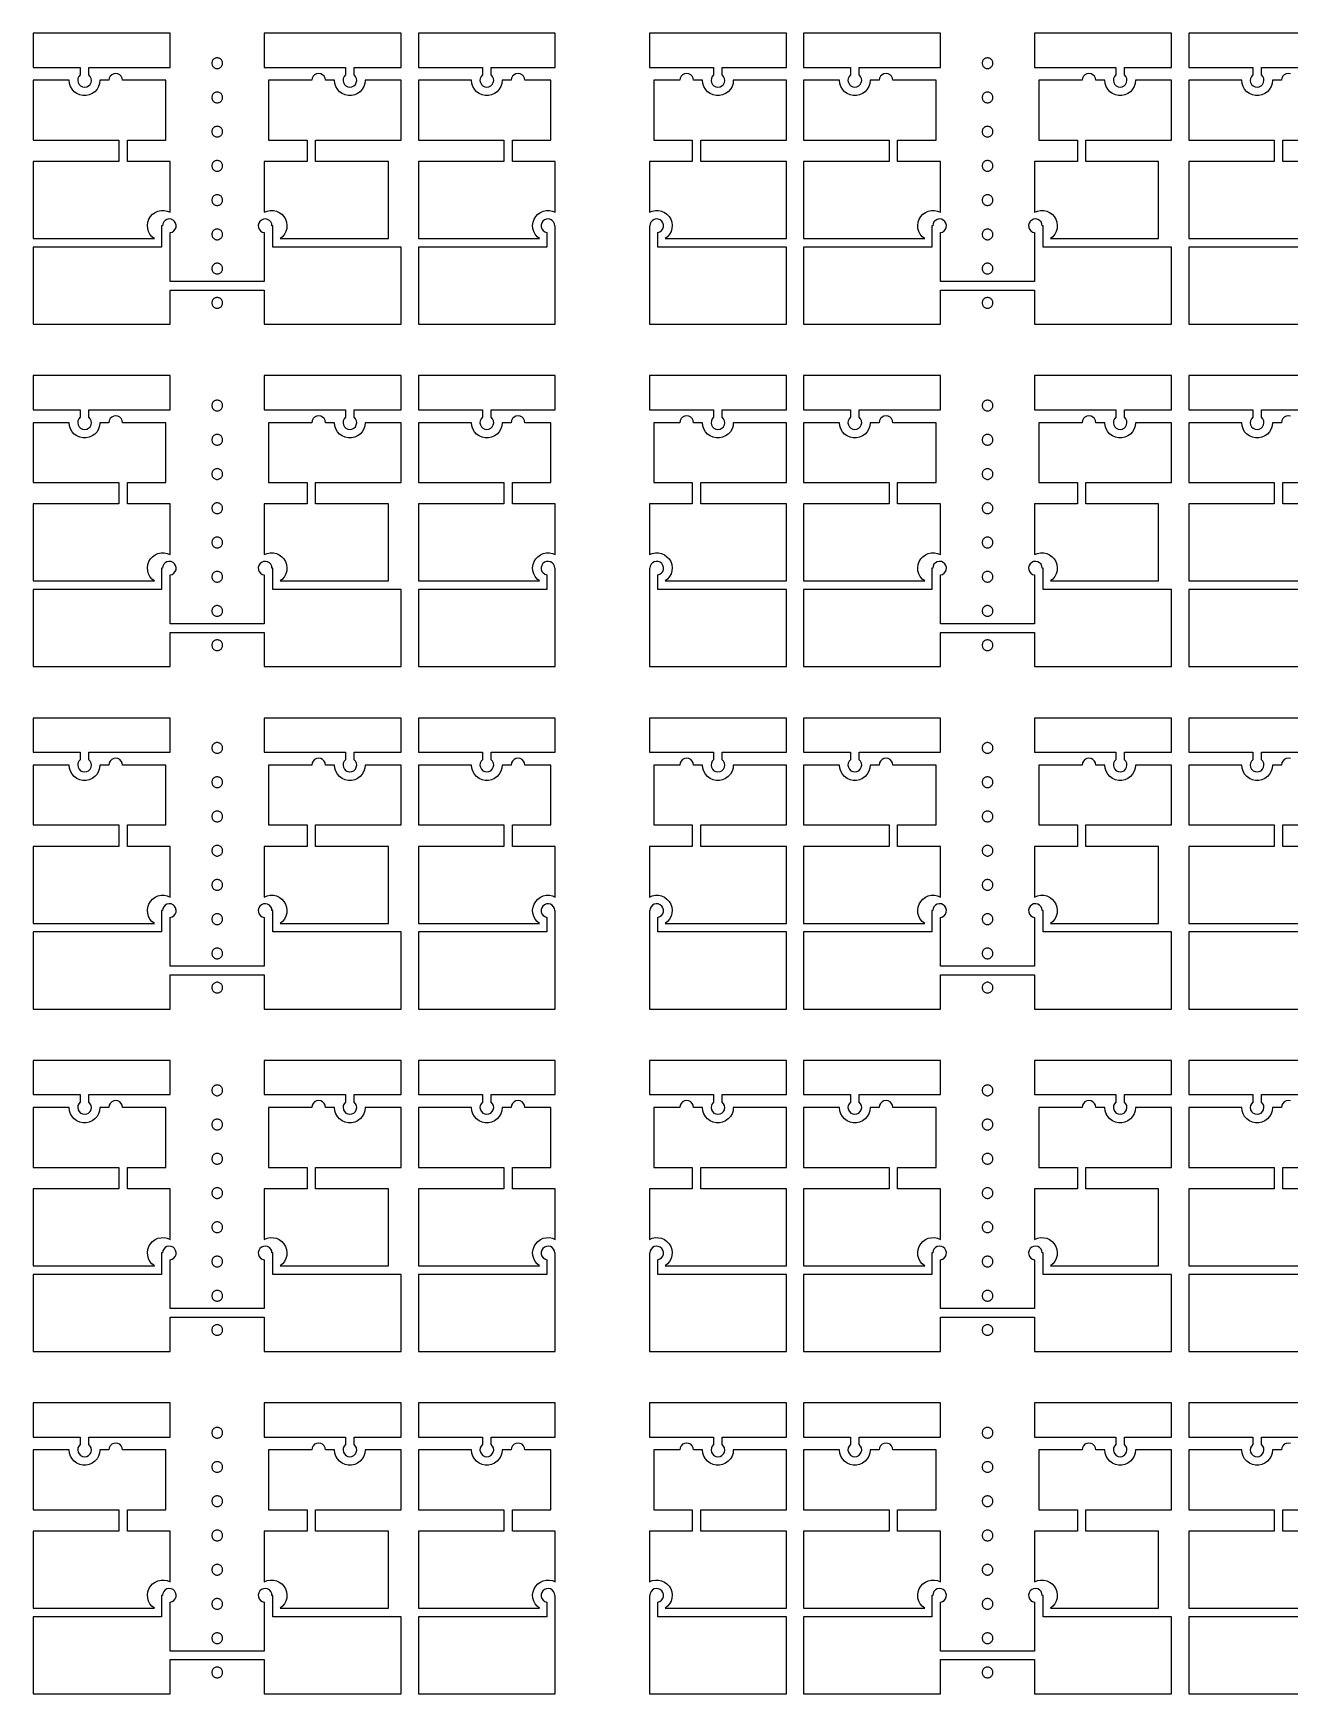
# Model space of a CAD drawing. Extents: x -100 to 100, y -100 to 100.
# Drawn here: x -7.96 to 9.62, y -52.28 to -29.04 of the extents above; entities that cross this region are included whole.
import ezdxf

# ---------------------------------------------------------------- set-up
doc = ezdxf.new("R2010")
doc.units = 0
doc.layers.add('C1', color=7, linetype='continuous')

# ---------------------------------------------------------------- blocks, each defined once
blk = doc.blocks.new('LDI_XFL94-0512-011_C1_B1')
at = {"layer": 'C1'}
for points in [[(-7.305, -53.578), (-7.325, -53.6), (-7.338, -53.626), (-7.341, -53.655), (-7.336, -53.684), (-7.322, -53.71), (-7.301, -53.731), (-7.275, -53.744), (-7.246, -53.749), (-7.216, -53.744), (-7.19, -53.731), (-7.169, -53.71), (-7.155, -53.684), (-7.15, -53.655), (-7.153, -53.626), (-7.166, -53.6), (-7.186, -53.578), (-7.186, -53.473), (-6.048, -53.473), (-6.048, -52.994), (-7.964, -52.994), (-7.964, -53.473), (-7.305, -53.473), (-7.305, -53.578)], [(-3.473, -53.473), (-2.814, -53.473), (-2.814, -52.994), (-4.731, -52.994), (-4.731, -53.473), (-3.593, -53.473), (-3.593, -53.578), (-3.613, -53.6), (-3.625, -53.626), (-3.629, -53.655), (-3.623, -53.684), (-3.609, -53.71), (-3.588, -53.731), (-3.562, -53.744), (-3.533, -53.749), (-3.504, -53.744), (-3.478, -53.731), (-3.456, -53.71), (-3.443, -53.684), (-3.437, -53.655), (-3.441, -53.626), (-3.453, -53.6), (-3.473, -53.578), (-3.473, -53.473)], [(-1.557, -53.473), (-0.659, -53.473), (-0.659, -52.994), (-2.575, -52.994), (-2.575, -53.473), (-1.677, -53.473), (-1.677, -53.578), (-1.697, -53.6), (-1.709, -53.626), (-1.713, -53.655), (-1.707, -53.684), (-1.693, -53.71), (-1.672, -53.731), (-1.646, -53.744), (-1.617, -53.749), (-1.588, -53.744), (-1.561, -53.731), (-1.54, -53.71), (-1.526, -53.684), (-1.521, -53.655), (-1.525, -53.626), (-1.537, -53.6), (-1.557, -53.578), (-1.557, -53.473)], [(1.557, -53.578), (1.537, -53.6), (1.525, -53.626), (1.521, -53.655), (1.526, -53.684), (1.54, -53.71), (1.561, -53.731), (1.588, -53.744), (1.617, -53.749), (1.646, -53.744), (1.672, -53.731), (1.693, -53.71), (1.707, -53.684), (1.713, -53.655), (1.709, -53.626), (1.697, -53.6), (1.677, -53.578), (1.677, -53.473), (2.575, -53.473), (2.575, -52.994), (0.659, -52.994), (0.659, -53.473), (1.557, -53.473), (1.557, -53.578)], [(3.473, -53.578), (3.453, -53.6), (3.441, -53.626), (3.437, -53.655), (3.443, -53.684), (3.456, -53.71), (3.478, -53.731), (3.504, -53.744), (3.533, -53.749), (3.562, -53.744), (3.588, -53.731), (3.609, -53.71), (3.623, -53.684), (3.629, -53.655), (3.625, -53.626), (3.613, -53.6), (3.593, -53.578), (3.593, -53.473), (4.731, -53.473), (4.731, -52.994), (2.814, -52.994), (2.814, -53.473), (3.473, -53.473), (3.473, -53.578)], [(7.305, -53.473), (7.964, -53.473), (7.964, -52.994), (6.048, -52.994), (6.048, -53.473), (7.186, -53.473), (7.186, -53.578), (7.166, -53.6), (7.153, -53.626), (7.15, -53.655), (7.155, -53.684), (7.169, -53.71), (7.19, -53.731), (7.216, -53.744), (7.246, -53.749), (7.275, -53.744), (7.301, -53.731), (7.322, -53.71), (7.336, -53.684), (7.341, -53.655), (7.338, -53.626), (7.325, -53.6), (7.305, -53.578), (7.305, -53.473)], [(9.222, -53.473), (10.12, -53.473), (10.12, -52.994), (8.204, -52.994), (8.204, -53.473), (9.102, -53.473), (9.102, -53.578), (9.082, -53.6), (9.07, -53.626), (9.066, -53.655), (9.071, -53.684), (9.085, -53.71), (9.106, -53.731), (9.133, -53.744), (9.162, -53.749), (9.191, -53.744), (9.217, -53.731), (9.238, -53.71), (9.252, -53.684), (9.257, -53.655), (9.254, -53.626), (9.241, -53.6), (9.222, -53.578), (9.222, -53.473)], [(-5.389, -53.338), (-5.399, -53.339), (-5.409, -53.341), (-5.418, -53.344), (-5.427, -53.348), (-5.435, -53.354), (-5.442, -53.36), (-5.449, -53.368), (-5.454, -53.376), (-5.459, -53.384), (-5.462, -53.394), (-5.464, -53.403), (-5.464, -53.413), (-5.464, -53.423), (-5.462, -53.433), (-5.459, -53.442), (-5.454, -53.451), (-5.449, -53.459), (-5.442, -53.466), (-5.435, -53.473), (-5.427, -53.478), (-5.418, -53.482), (-5.409, -53.486), (-5.399, -53.488), (-5.389, -53.488), (-5.379, -53.488), (-5.37, -53.486), (-5.361, -53.482), (-5.352, -53.478), (-5.344, -53.473), (-5.336, -53.466), (-5.33, -53.459), (-5.324, -53.451), (-5.32, -53.442), (-5.317, -53.433), (-5.315, -53.423), (-5.314, -53.413), (-5.315, -53.403), (-5.317, -53.394), (-5.32, -53.384), (-5.324, -53.376), (-5.33, -53.368), (-5.336, -53.36), (-5.344, -53.354), (-5.352, -53.348), (-5.361, -53.344), (-5.37, -53.341), (-5.379, -53.339), (-5.389, -53.338)], [(5.389, -53.338), (5.379, -53.339), (5.37, -53.341), (5.361, -53.344), (5.352, -53.348), (5.344, -53.354), (5.336, -53.36), (5.33, -53.368), (5.324, -53.376), (5.32, -53.384), (5.317, -53.394), (5.315, -53.403), (5.314, -53.413), (5.315, -53.423), (5.317, -53.433), (5.32, -53.442), (5.324, -53.451), (5.33, -53.459), (5.336, -53.466), (5.344, -53.473), (5.352, -53.478), (5.361, -53.482), (5.37, -53.486), (5.379, -53.488), (5.389, -53.488), (5.399, -53.488), (5.409, -53.486), (5.418, -53.482), (5.427, -53.478), (5.435, -53.473), (5.442, -53.466), (5.449, -53.459), (5.454, -53.451), (5.459, -53.442), (5.462, -53.433), (5.464, -53.423), (5.464, -53.413), (5.464, -53.403), (5.462, -53.394), (5.459, -53.384), (5.454, -53.376), (5.449, -53.368), (5.442, -53.36), (5.435, -53.354), (5.427, -53.348), (5.418, -53.344), (5.409, -53.341), (5.399, -53.339), (5.389, -53.338)], [(-6.904, -53.653), (-7.03, -53.653), (-7.035, -53.698), (-7.049, -53.74), (-7.071, -53.779), (-7.101, -53.813), (-7.138, -53.839), (-7.179, -53.858), (-7.223, -53.867), (-7.268, -53.867), (-7.312, -53.858), (-7.353, -53.839), (-7.39, -53.813), (-7.42, -53.779), (-7.442, -53.74), (-7.456, -53.698), (-7.461, -53.653), (-7.964, -53.653), (-7.964, -54.491), (-6.766, -54.491), (-6.766, -54.79), (-7.964, -54.79), (-7.964, -55.868), (-6.269, -55.868), (-6.303, -55.841), (-6.33, -55.807), (-6.35, -55.768), (-6.362, -55.726), (-6.365, -55.682), (-6.359, -55.639), (-6.345, -55.597), (-6.323, -55.56), (-6.293, -55.528), (-6.258, -55.502), (-6.218, -55.484), (-6.175, -55.475), (-6.131, -55.474), (-6.088, -55.482), (-6.048, -55.499), (-6.048, -54.79), (-6.647, -54.79), (-6.647, -54.491), (-6.108, -54.491), (-6.108, -53.653), (-6.713, -53.653), (-6.717, -53.623), (-6.731, -53.596), (-6.752, -53.575), (-6.779, -53.562), (-6.808, -53.557), (-6.838, -53.562), (-6.865, -53.575), (-6.886, -53.596), (-6.9, -53.623), (-6.904, -53.653)], [(-4.066, -53.653), (-4.671, -53.653), (-4.671, -54.491), (-4.132, -54.491), (-4.132, -54.79), (-4.731, -54.79), (-4.731, -55.499), (-4.69, -55.482), (-4.647, -55.474), (-4.603, -55.475), (-4.561, -55.484), (-4.521, -55.502), (-4.485, -55.528), (-4.456, -55.56), (-4.433, -55.597), (-4.419, -55.639), (-4.413, -55.682), (-4.416, -55.726), (-4.428, -55.768), (-4.448, -55.807), (-4.476, -55.841), (-4.51, -55.868), (-2.994, -55.868), (-2.994, -54.79), (-4.012, -54.79), (-4.012, -54.491), (-2.814, -54.491), (-2.814, -53.653), (-3.317, -53.653), (-3.322, -53.698), (-3.336, -53.74), (-3.359, -53.779), (-3.389, -53.813), (-3.425, -53.839), (-3.466, -53.858), (-3.51, -53.867), (-3.555, -53.867), (-3.6, -53.858), (-3.641, -53.839), (-3.677, -53.813), (-3.707, -53.779), (-3.73, -53.74), (-3.744, -53.698), (-3.749, -53.653), (-3.874, -53.653), (-3.879, -53.623), (-3.893, -53.596), (-3.914, -53.575), (-3.94, -53.562), (-3.97, -53.557), (-4, -53.562), (-4.026, -53.575), (-4.048, -53.596), (-4.061, -53.623), (-4.066, -53.653)], [(-1.401, -53.653), (-1.406, -53.698), (-1.42, -53.74), (-1.442, -53.779), (-1.473, -53.813), (-1.509, -53.839), (-1.55, -53.858), (-1.594, -53.867), (-1.639, -53.867), (-1.683, -53.858), (-1.725, -53.839), (-1.761, -53.813), (-1.791, -53.779), (-1.814, -53.74), (-1.828, -53.698), (-1.832, -53.653), (-2.575, -53.653), (-2.575, -54.491), (-1.377, -54.491), (-1.377, -54.79), (-2.575, -54.79), (-2.575, -55.868), (-0.88, -55.868), (-0.913, -55.841), (-0.941, -55.807), (-0.961, -55.768), (-0.973, -55.726), (-0.976, -55.682), (-0.97, -55.639), (-0.956, -55.597), (-0.933, -55.56), (-0.904, -55.528), (-0.868, -55.502), (-0.828, -55.484), (-0.786, -55.475), (-0.742, -55.474), (-0.699, -55.482), (-0.659, -55.499), (-0.659, -54.79), (-1.257, -54.79), (-1.257, -54.491), (-0.719, -54.491), (-0.719, -53.653), (-1.084, -53.653), (-1.089, -53.623), (-1.102, -53.596), (-1.123, -53.575), (-1.15, -53.562), (-1.18, -53.557), (-1.209, -53.562), (-1.236, -53.575), (-1.257, -53.596), (-1.271, -53.623), (-1.275, -53.653), (-1.401, -53.653)], [(1.275, -53.653), (1.271, -53.623), (1.257, -53.596), (1.236, -53.575), (1.209, -53.562), (1.18, -53.557), (1.15, -53.562), (1.123, -53.575), (1.102, -53.596), (1.089, -53.623), (1.084, -53.653), (0.719, -53.653), (0.719, -54.491), (1.257, -54.491), (1.257, -54.79), (0.659, -54.79), (0.659, -55.499), (0.699, -55.482), (0.742, -55.474), (0.786, -55.475), (0.828, -55.484), (0.868, -55.502), (0.904, -55.528), (0.933, -55.56), (0.956, -55.597), (0.97, -55.639), (0.976, -55.682), (0.973, -55.726), (0.961, -55.768), (0.941, -55.807), (0.913, -55.841), (0.88, -55.868), (2.575, -55.868), (2.575, -54.79), (1.377, -54.79), (1.377, -54.491), (2.575, -54.491), (2.575, -53.653), (1.832, -53.653), (1.828, -53.698), (1.814, -53.74), (1.791, -53.779), (1.761, -53.813), (1.725, -53.839), (1.683, -53.858), (1.639, -53.867), (1.594, -53.867), (1.55, -53.858), (1.509, -53.839), (1.473, -53.813), (1.442, -53.779), (1.42, -53.74), (1.406, -53.698), (1.401, -53.653), (1.275, -53.653)], [(3.874, -53.653), (3.749, -53.653), (3.744, -53.698), (3.73, -53.74), (3.707, -53.779), (3.677, -53.813), (3.641, -53.839), (3.6, -53.858), (3.555, -53.867), (3.51, -53.867), (3.466, -53.858), (3.425, -53.839), (3.389, -53.813), (3.359, -53.779), (3.336, -53.74), (3.322, -53.698), (3.317, -53.653), (2.814, -53.653), (2.814, -54.491), (4.012, -54.491), (4.012, -54.79), (2.814, -54.79), (2.814, -55.868), (4.51, -55.868), (4.476, -55.841), (4.448, -55.807), (4.428, -55.768), (4.416, -55.726), (4.413, -55.682), (4.419, -55.639), (4.433, -55.597), (4.456, -55.56), (4.485, -55.528), (4.521, -55.502), (4.561, -55.484), (4.603, -55.475), (4.647, -55.474), (4.69, -55.482), (4.731, -55.499), (4.731, -54.79), (4.132, -54.79), (4.132, -54.491), (4.671, -54.491), (4.671, -53.653), (4.066, -53.653), (4.061, -53.623), (4.048, -53.596), (4.026, -53.575), (4, -53.562), (3.97, -53.557), (3.94, -53.562), (3.914, -53.575), (3.893, -53.596), (3.879, -53.623), (3.874, -53.653)], [(6.713, -53.653), (6.108, -53.653), (6.108, -54.491), (6.647, -54.491), (6.647, -54.79), (6.048, -54.79), (6.048, -55.499), (6.088, -55.482), (6.131, -55.474), (6.175, -55.475), (6.218, -55.484), (6.258, -55.502), (6.293, -55.528), (6.323, -55.56), (6.345, -55.597), (6.359, -55.639), (6.365, -55.682), (6.362, -55.726), (6.35, -55.768), (6.33, -55.807), (6.303, -55.841), (6.269, -55.868), (7.784, -55.868), (7.784, -54.79), (6.766, -54.79), (6.766, -54.491), (7.964, -54.491), (7.964, -53.653), (7.461, -53.653), (7.456, -53.698), (7.442, -53.74), (7.42, -53.779), (7.39, -53.813), (7.353, -53.839), (7.312, -53.858), (7.268, -53.867), (7.223, -53.867), (7.179, -53.858), (7.138, -53.839), (7.101, -53.813), (7.071, -53.779), (7.049, -53.74), (7.035, -53.698), (7.03, -53.653), (6.904, -53.653), (6.9, -53.623), (6.886, -53.596), (6.865, -53.575), (6.838, -53.562), (6.808, -53.557), (6.779, -53.562), (6.752, -53.575), (6.731, -53.596), (6.717, -53.623), (6.713, -53.653)], [(-5.389, -53.817), (-5.399, -53.818), (-5.409, -53.82), (-5.418, -53.823), (-5.427, -53.827), (-5.435, -53.833), (-5.442, -53.839), (-5.449, -53.847), (-5.454, -53.855), (-5.459, -53.864), (-5.462, -53.873), (-5.464, -53.882), (-5.464, -53.892), (-5.464, -53.902), (-5.462, -53.912), (-5.459, -53.921), (-5.454, -53.93), (-5.449, -53.938), (-5.442, -53.945), (-5.435, -53.952), (-5.427, -53.957), (-5.418, -53.962), (-5.409, -53.965), (-5.399, -53.967), (-5.389, -53.967), (-5.379, -53.967), (-5.37, -53.965), (-5.361, -53.962), (-5.352, -53.957), (-5.344, -53.952), (-5.336, -53.945), (-5.33, -53.938), (-5.324, -53.93), (-5.32, -53.921), (-5.317, -53.912), (-5.315, -53.902), (-5.314, -53.892), (-5.315, -53.882), (-5.317, -53.873), (-5.32, -53.864), (-5.324, -53.855), (-5.33, -53.847), (-5.336, -53.839), (-5.344, -53.833), (-5.352, -53.827), (-5.361, -53.823), (-5.37, -53.82), (-5.379, -53.818), (-5.389, -53.817)], [(5.389, -53.817), (5.379, -53.818), (5.37, -53.82), (5.361, -53.823), (5.352, -53.827), (5.344, -53.833), (5.336, -53.839), (5.33, -53.847), (5.324, -53.855), (5.32, -53.864), (5.317, -53.873), (5.315, -53.882), (5.314, -53.892), (5.315, -53.902), (5.317, -53.912), (5.32, -53.921), (5.324, -53.93), (5.33, -53.938), (5.336, -53.945), (5.344, -53.952), (5.352, -53.957), (5.361, -53.962), (5.37, -53.965), (5.379, -53.967), (5.389, -53.967), (5.399, -53.967), (5.409, -53.965), (5.418, -53.962), (5.427, -53.957), (5.435, -53.952), (5.442, -53.945), (5.449, -53.938), (5.454, -53.93), (5.459, -53.921), (5.462, -53.912), (5.464, -53.902), (5.464, -53.892), (5.464, -53.882), (5.462, -53.873), (5.459, -53.864), (5.454, -53.855), (5.449, -53.847), (5.442, -53.839), (5.435, -53.833), (5.427, -53.827), (5.418, -53.823), (5.409, -53.82), (5.399, -53.818), (5.389, -53.817)], [(-5.389, -54.296), (-5.399, -54.297), (-5.409, -54.299), (-5.418, -54.302), (-5.427, -54.306), (-5.435, -54.312), (-5.442, -54.318), (-5.449, -54.326), (-5.454, -54.334), (-5.459, -54.343), (-5.462, -54.352), (-5.464, -54.361), (-5.464, -54.371), (-5.464, -54.381), (-5.462, -54.391), (-5.459, -54.4), (-5.454, -54.409), (-5.449, -54.417), (-5.442, -54.424), (-5.435, -54.431), (-5.427, -54.436), (-5.418, -54.441), (-5.409, -54.444), (-5.399, -54.446), (-5.389, -54.446), (-5.379, -54.446), (-5.37, -54.444), (-5.361, -54.441), (-5.352, -54.436), (-5.344, -54.431), (-5.336, -54.424), (-5.33, -54.417), (-5.324, -54.409), (-5.32, -54.4), (-5.317, -54.391), (-5.315, -54.381), (-5.314, -54.371), (-5.315, -54.361), (-5.317, -54.352), (-5.32, -54.343), (-5.324, -54.334), (-5.33, -54.326), (-5.336, -54.318), (-5.344, -54.312), (-5.352, -54.306), (-5.361, -54.302), (-5.37, -54.299), (-5.379, -54.297), (-5.389, -54.296)], [(5.389, -54.296), (5.379, -54.297), (5.37, -54.299), (5.361, -54.302), (5.352, -54.306), (5.344, -54.312), (5.336, -54.318), (5.33, -54.326), (5.324, -54.334), (5.32, -54.343), (5.317, -54.352), (5.315, -54.361), (5.314, -54.371), (5.315, -54.381), (5.317, -54.391), (5.32, -54.4), (5.324, -54.409), (5.33, -54.417), (5.336, -54.424), (5.344, -54.431), (5.352, -54.436), (5.361, -54.441), (5.37, -54.444), (5.379, -54.446), (5.389, -54.446), (5.399, -54.446), (5.409, -54.444), (5.418, -54.441), (5.427, -54.436), (5.435, -54.431), (5.442, -54.424), (5.449, -54.417), (5.454, -54.409), (5.459, -54.4), (5.462, -54.391), (5.464, -54.381), (5.464, -54.371), (5.464, -54.361), (5.462, -54.352), (5.459, -54.343), (5.454, -54.334), (5.449, -54.326), (5.442, -54.318), (5.435, -54.312), (5.427, -54.306), (5.418, -54.302), (5.409, -54.299), (5.399, -54.297), (5.389, -54.296)], [(-5.389, -54.775), (-5.399, -54.776), (-5.409, -54.778), (-5.418, -54.781), (-5.427, -54.785), (-5.435, -54.791), (-5.442, -54.797), (-5.449, -54.805), (-5.454, -54.813), (-5.459, -54.822), (-5.462, -54.831), (-5.464, -54.841), (-5.464, -54.85), (-5.464, -54.86), (-5.462, -54.87), (-5.459, -54.879), (-5.454, -54.888), (-5.449, -54.896), (-5.442, -54.903), (-5.435, -54.91), (-5.427, -54.915), (-5.418, -54.92), (-5.409, -54.923), (-5.399, -54.925), (-5.389, -54.925), (-5.379, -54.925), (-5.37, -54.923), (-5.361, -54.92), (-5.352, -54.915), (-5.344, -54.91), (-5.336, -54.903), (-5.33, -54.896), (-5.324, -54.888), (-5.32, -54.879), (-5.317, -54.87), (-5.315, -54.86), (-5.314, -54.85), (-5.315, -54.841), (-5.317, -54.831), (-5.32, -54.822), (-5.324, -54.813), (-5.33, -54.805), (-5.336, -54.797), (-5.344, -54.791), (-5.352, -54.785), (-5.361, -54.781), (-5.37, -54.778), (-5.379, -54.776), (-5.389, -54.775)], [(5.389, -54.775), (5.379, -54.776), (5.37, -54.778), (5.361, -54.781), (5.352, -54.785), (5.344, -54.791), (5.336, -54.797), (5.33, -54.805), (5.324, -54.813), (5.32, -54.822), (5.317, -54.831), (5.315, -54.841), (5.314, -54.85), (5.315, -54.86), (5.317, -54.87), (5.32, -54.879), (5.324, -54.888), (5.33, -54.896), (5.336, -54.903), (5.344, -54.91), (5.352, -54.915), (5.361, -54.92), (5.37, -54.923), (5.379, -54.925), (5.389, -54.925), (5.399, -54.925), (5.409, -54.923), (5.418, -54.92), (5.427, -54.915), (5.435, -54.91), (5.442, -54.903), (5.449, -54.896), (5.454, -54.888), (5.459, -54.879), (5.462, -54.87), (5.464, -54.86), (5.464, -54.85), (5.464, -54.841), (5.462, -54.831), (5.459, -54.822), (5.454, -54.813), (5.449, -54.805), (5.442, -54.797), (5.435, -54.791), (5.427, -54.785), (5.418, -54.781), (5.409, -54.778), (5.399, -54.776), (5.389, -54.775)], [(-5.389, -55.254), (-5.399, -55.255), (-5.409, -55.257), (-5.418, -55.26), (-5.427, -55.264), (-5.435, -55.27), (-5.442, -55.276), (-5.449, -55.284), (-5.454, -55.292), (-5.459, -55.301), (-5.462, -55.31), (-5.464, -55.32), (-5.464, -55.329), (-5.464, -55.339), (-5.462, -55.349), (-5.459, -55.358), (-5.454, -55.367), (-5.449, -55.375), (-5.442, -55.382), (-5.435, -55.389), (-5.427, -55.394), (-5.418, -55.399), (-5.409, -55.402), (-5.399, -55.404), (-5.389, -55.404), (-5.379, -55.404), (-5.37, -55.402), (-5.361, -55.399), (-5.352, -55.394), (-5.344, -55.389), (-5.336, -55.382), (-5.33, -55.375), (-5.324, -55.367), (-5.32, -55.358), (-5.317, -55.349), (-5.315, -55.339), (-5.314, -55.329), (-5.315, -55.32), (-5.317, -55.31), (-5.32, -55.301), (-5.324, -55.292), (-5.33, -55.284), (-5.336, -55.276), (-5.344, -55.27), (-5.352, -55.264), (-5.361, -55.26), (-5.37, -55.257), (-5.379, -55.255), (-5.389, -55.254)], [(5.389, -55.254), (5.379, -55.255), (5.37, -55.257), (5.361, -55.26), (5.352, -55.264), (5.344, -55.27), (5.336, -55.276), (5.33, -55.284), (5.324, -55.292), (5.32, -55.301), (5.317, -55.31), (5.315, -55.32), (5.314, -55.329), (5.315, -55.339), (5.317, -55.349), (5.32, -55.358), (5.324, -55.367), (5.33, -55.375), (5.336, -55.382), (5.344, -55.389), (5.352, -55.394), (5.361, -55.399), (5.37, -55.402), (5.379, -55.404), (5.389, -55.404), (5.399, -55.404), (5.409, -55.402), (5.418, -55.399), (5.427, -55.394), (5.435, -55.389), (5.442, -55.382), (5.449, -55.375), (5.454, -55.367), (5.459, -55.358), (5.462, -55.349), (5.464, -55.339), (5.464, -55.329), (5.464, -55.32), (5.462, -55.31), (5.459, -55.301), (5.454, -55.292), (5.449, -55.284), (5.442, -55.276), (5.435, -55.27), (5.427, -55.264), (5.418, -55.26), (5.409, -55.257), (5.399, -55.255), (5.389, -55.254)], [(-4.623, -55.689), (-4.627, -55.66), (-4.64, -55.634), (-4.66, -55.613), (-4.686, -55.599), (-4.715, -55.593), (-4.744, -55.596), (-4.77, -55.608), (-4.792, -55.627), (-4.807, -55.652), (-4.814, -55.681), (-4.812, -55.71), (-4.801, -55.737), (-4.783, -55.76), (-4.759, -55.776), (-4.731, -55.784), (-4.731, -56.467), (-6.048, -56.467), (-6.048, -55.784), (-6.02, -55.776), (-5.995, -55.76), (-5.977, -55.737), (-5.966, -55.71), (-5.964, -55.681), (-5.971, -55.652), (-5.986, -55.627), (-6.008, -55.608), (-6.035, -55.596), (-6.064, -55.593), (-6.093, -55.599), (-6.118, -55.613), (-6.138, -55.634), (-6.151, -55.66), (-6.156, -55.689), (-6.168, -55.689), (-6.168, -55.988), (-7.964, -55.988), (-7.964, -57.066), (-6.048, -57.066), (-6.048, -56.587), (-4.731, -56.587), (-4.731, -57.066), (-2.814, -57.066), (-2.814, -55.988), (-4.611, -55.988), (-4.611, -55.689), (-4.623, -55.689)], [(-5.389, -55.733), (-5.399, -55.734), (-5.409, -55.736), (-5.418, -55.739), (-5.427, -55.743), (-5.435, -55.749), (-5.442, -55.755), (-5.449, -55.763), (-5.454, -55.771), (-5.459, -55.78), (-5.462, -55.789), (-5.464, -55.799), (-5.464, -55.808), (-5.464, -55.818), (-5.462, -55.828), (-5.459, -55.837), (-5.454, -55.846), (-5.449, -55.854), (-5.442, -55.861), (-5.435, -55.868), (-5.427, -55.873), (-5.418, -55.878), (-5.409, -55.881), (-5.399, -55.883), (-5.389, -55.883), (-5.379, -55.883), (-5.37, -55.881), (-5.361, -55.878), (-5.352, -55.873), (-5.344, -55.868), (-5.336, -55.861), (-5.33, -55.854), (-5.324, -55.846), (-5.32, -55.837), (-5.317, -55.828), (-5.315, -55.818), (-5.314, -55.808), (-5.315, -55.799), (-5.317, -55.789), (-5.32, -55.78), (-5.324, -55.771), (-5.33, -55.763), (-5.336, -55.755), (-5.344, -55.749), (-5.352, -55.743), (-5.361, -55.739), (-5.37, -55.736), (-5.379, -55.734), (-5.389, -55.733)], [(-0.778, -55.988), (-2.575, -55.988), (-2.575, -57.066), (-0.659, -57.066), (-0.659, -55.689), (-0.665, -55.689), (-0.669, -55.66), (-0.682, -55.634), (-0.701, -55.613), (-0.726, -55.599), (-0.754, -55.593), (-0.783, -55.596), (-0.81, -55.606), (-0.832, -55.625), (-0.848, -55.649), (-0.856, -55.677), (-0.855, -55.705), (-0.846, -55.733), (-0.829, -55.756), (-0.806, -55.773), (-0.778, -55.783), (-0.778, -55.988)], [(0.778, -55.783), (0.806, -55.773), (0.829, -55.756), (0.846, -55.733), (0.855, -55.705), (0.856, -55.677), (0.848, -55.649), (0.832, -55.625), (0.81, -55.606), (0.783, -55.596), (0.754, -55.593), (0.726, -55.599), (0.701, -55.613), (0.682, -55.634), (0.669, -55.66), (0.665, -55.689), (0.659, -55.689), (0.659, -57.066), (2.575, -57.066), (2.575, -55.988), (0.778, -55.988), (0.778, -55.783)], [(6.156, -55.689), (6.151, -55.66), (6.138, -55.634), (6.118, -55.613), (6.093, -55.599), (6.064, -55.593), (6.035, -55.596), (6.008, -55.608), (5.986, -55.627), (5.971, -55.652), (5.964, -55.681), (5.966, -55.71), (5.977, -55.737), (5.995, -55.76), (6.02, -55.776), (6.048, -55.784), (6.048, -56.467), (4.731, -56.467), (4.731, -55.784), (4.759, -55.776), (4.783, -55.76), (4.801, -55.737), (4.812, -55.71), (4.814, -55.681), (4.807, -55.652), (4.792, -55.627), (4.77, -55.608), (4.744, -55.596), (4.715, -55.593), (4.686, -55.599), (4.66, -55.613), (4.64, -55.634), (4.627, -55.66), (4.623, -55.689), (4.611, -55.689), (4.611, -55.988), (2.814, -55.988), (2.814, -57.066), (4.731, -57.066), (4.731, -56.587), (6.048, -56.587), (6.048, -57.066), (7.964, -57.066), (7.964, -55.988), (6.168, -55.988), (6.168, -55.689), (6.156, -55.689)], [(5.389, -55.733), (5.379, -55.734), (5.37, -55.736), (5.361, -55.739), (5.352, -55.743), (5.344, -55.749), (5.336, -55.755), (5.33, -55.763), (5.324, -55.771), (5.32, -55.78), (5.317, -55.789), (5.315, -55.799), (5.314, -55.808), (5.315, -55.818), (5.317, -55.828), (5.32, -55.837), (5.324, -55.846), (5.33, -55.854), (5.336, -55.861), (5.344, -55.868), (5.352, -55.873), (5.361, -55.878), (5.37, -55.881), (5.379, -55.883), (5.389, -55.883), (5.399, -55.883), (5.409, -55.881), (5.418, -55.878), (5.427, -55.873), (5.435, -55.868), (5.442, -55.861), (5.449, -55.854), (5.454, -55.846), (5.459, -55.837), (5.462, -55.828), (5.464, -55.818), (5.464, -55.808), (5.464, -55.799), (5.462, -55.789), (5.459, -55.78), (5.454, -55.771), (5.449, -55.763), (5.442, -55.755), (5.435, -55.749), (5.427, -55.743), (5.418, -55.739), (5.409, -55.736), (5.399, -55.734), (5.389, -55.733)], [(10, -55.988), (8.204, -55.988), (8.204, -57.066), (10.12, -57.066), (10.12, -55.689), (10.114, -55.689), (10.109, -55.66), (10.097, -55.634), (10.077, -55.613), (10.052, -55.599), (10.024, -55.593), (9.995, -55.596), (9.969, -55.606), (9.947, -55.625), (9.931, -55.649), (9.923, -55.677), (9.924, -55.705), (9.933, -55.733), (9.95, -55.756), (9.973, -55.773), (10, -55.783), (10, -55.988)], [(-5.389, -56.212), (-5.399, -56.213), (-5.409, -56.215), (-5.418, -56.218), (-5.427, -56.222), (-5.435, -56.228), (-5.442, -56.234), (-5.449, -56.242), (-5.454, -56.25), (-5.459, -56.259), (-5.462, -56.268), (-5.464, -56.278), (-5.464, -56.287), (-5.464, -56.297), (-5.462, -56.307), (-5.459, -56.316), (-5.454, -56.325), (-5.449, -56.333), (-5.442, -56.34), (-5.435, -56.347), (-5.427, -56.352), (-5.418, -56.357), (-5.409, -56.36), (-5.399, -56.362), (-5.389, -56.362), (-5.379, -56.362), (-5.37, -56.36), (-5.361, -56.357), (-5.352, -56.352), (-5.344, -56.347), (-5.336, -56.34), (-5.33, -56.333), (-5.324, -56.325), (-5.32, -56.316), (-5.317, -56.307), (-5.315, -56.297), (-5.314, -56.287), (-5.315, -56.278), (-5.317, -56.268), (-5.32, -56.259), (-5.324, -56.25), (-5.33, -56.242), (-5.336, -56.234), (-5.344, -56.228), (-5.352, -56.222), (-5.361, -56.218), (-5.37, -56.215), (-5.379, -56.213), (-5.389, -56.212)], [(5.389, -56.212), (5.379, -56.213), (5.37, -56.215), (5.361, -56.218), (5.352, -56.222), (5.344, -56.228), (5.336, -56.234), (5.33, -56.242), (5.324, -56.25), (5.32, -56.259), (5.317, -56.268), (5.315, -56.278), (5.314, -56.287), (5.315, -56.297), (5.317, -56.307), (5.32, -56.316), (5.324, -56.325), (5.33, -56.333), (5.336, -56.34), (5.344, -56.347), (5.352, -56.352), (5.361, -56.357), (5.37, -56.36), (5.379, -56.362), (5.389, -56.362), (5.399, -56.362), (5.409, -56.36), (5.418, -56.357), (5.427, -56.352), (5.435, -56.347), (5.442, -56.34), (5.449, -56.333), (5.454, -56.325), (5.459, -56.316), (5.462, -56.307), (5.464, -56.297), (5.464, -56.287), (5.464, -56.278), (5.462, -56.268), (5.459, -56.259), (5.454, -56.25), (5.449, -56.242), (5.442, -56.234), (5.435, -56.228), (5.427, -56.222), (5.418, -56.218), (5.409, -56.215), (5.399, -56.213), (5.389, -56.212)], [(-5.389, -56.691), (-5.399, -56.692), (-5.409, -56.694), (-5.418, -56.697), (-5.427, -56.702), (-5.435, -56.707), (-5.442, -56.713), (-5.449, -56.721), (-5.454, -56.729), (-5.459, -56.738), (-5.462, -56.747), (-5.464, -56.757), (-5.464, -56.766), (-5.464, -56.776), (-5.462, -56.786), (-5.459, -56.795), (-5.454, -56.804), (-5.449, -56.812), (-5.442, -56.82), (-5.435, -56.826), (-5.427, -56.831), (-5.418, -56.836), (-5.409, -56.839), (-5.399, -56.841), (-5.389, -56.841), (-5.379, -56.841), (-5.37, -56.839), (-5.361, -56.836), (-5.352, -56.831), (-5.344, -56.826), (-5.336, -56.82), (-5.33, -56.812), (-5.324, -56.804), (-5.32, -56.795), (-5.317, -56.786), (-5.315, -56.776), (-5.314, -56.766), (-5.315, -56.757), (-5.317, -56.747), (-5.32, -56.738), (-5.324, -56.729), (-5.33, -56.721), (-5.336, -56.713), (-5.344, -56.707), (-5.352, -56.702), (-5.361, -56.697), (-5.37, -56.694), (-5.379, -56.692), (-5.389, -56.691)], [(5.389, -56.691), (5.379, -56.692), (5.37, -56.694), (5.361, -56.697), (5.352, -56.702), (5.344, -56.707), (5.336, -56.713), (5.33, -56.721), (5.324, -56.729), (5.32, -56.738), (5.317, -56.747), (5.315, -56.757), (5.314, -56.766), (5.315, -56.776), (5.317, -56.786), (5.32, -56.795), (5.324, -56.804), (5.33, -56.812), (5.336, -56.82), (5.344, -56.826), (5.352, -56.831), (5.361, -56.836), (5.37, -56.839), (5.379, -56.841), (5.389, -56.841), (5.399, -56.841), (5.409, -56.839), (5.418, -56.836), (5.427, -56.831), (5.435, -56.826), (5.442, -56.82), (5.449, -56.812), (5.454, -56.804), (5.459, -56.795), (5.462, -56.786), (5.464, -56.776), (5.464, -56.766), (5.464, -56.757), (5.462, -56.747), (5.459, -56.738), (5.454, -56.729), (5.449, -56.721), (5.442, -56.713), (5.435, -56.707), (5.427, -56.702), (5.418, -56.697), (5.409, -56.694), (5.399, -56.692), (5.389, -56.691)]]:
    blk.add_lwpolyline(points, close=True, dxfattribs=at)
for points in [[(10.12, -54.79), (9.521, -54.79), (9.521, -54.491), (10.06, -54.491)], [(9.628, -53.562), (9.599, -53.557), (9.569, -53.562), (9.542, -53.575), (9.521, -53.596), (9.508, -53.623), (9.503, -53.653), (9.377, -53.653), (9.377, -53.653), (9.373, -53.698), (9.359, -53.74), (9.336, -53.779), (9.306, -53.813), (9.269, -53.839), (9.228, -53.858), (9.184, -53.867), (9.139, -53.867), (9.095, -53.858), (9.054, -53.839), (9.017, -53.813), (8.987, -53.779), (8.965, -53.74), (8.951, -53.698), (8.946, -53.653), (8.204, -53.653), (8.204, -54.491), (9.401, -54.491), (9.401, -54.79), (8.204, -54.79), (8.204, -55.868), (9.899, -55.868)]]:
    blk.add_lwpolyline(points, dxfattribs=at)

msp = doc.modelspace()

# ---------------------------------------------------------------- block references
at = {"layer": 'C1'}
for p in [(0, 23.952), (0, 19.162), (0, 14.371), (0, 9.581), (0, 4.79)]:
    msp.add_blockref('LDI_XFL94-0512-011_C1_B1', p, dxfattribs=at)

doc.saveas('drawing.dxf')
